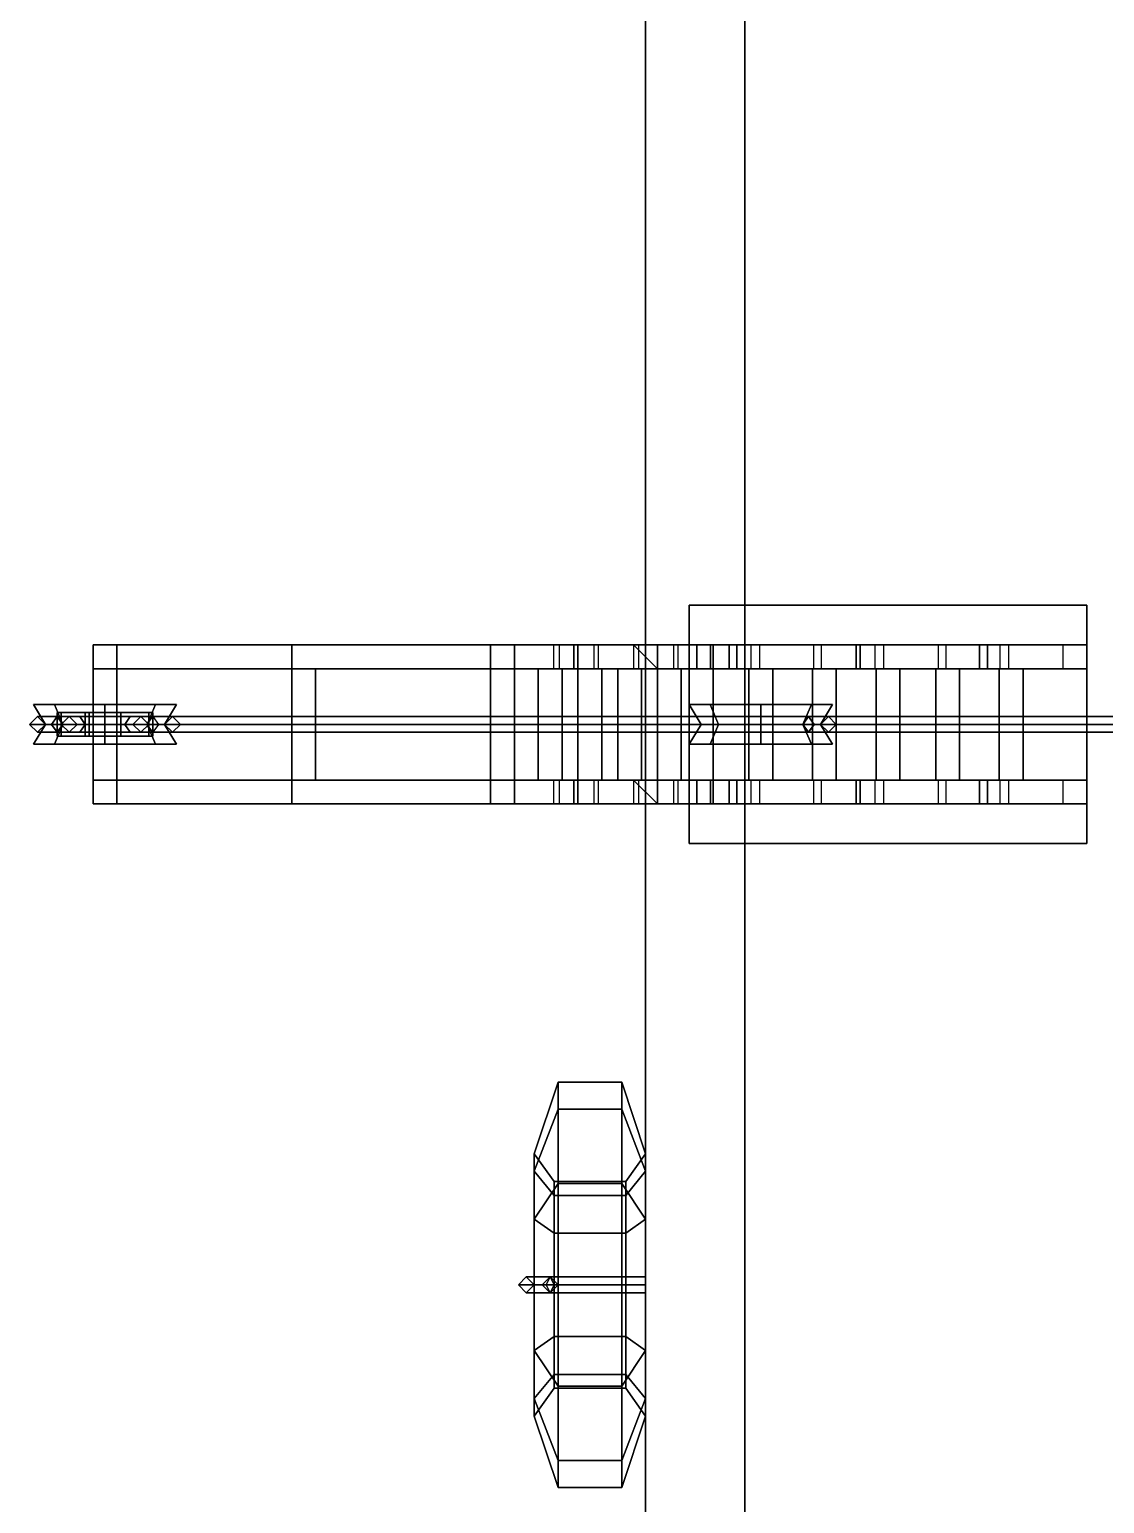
# Model space of a CAD drawing. Header units: millimetres. Extents: x -8.3 to 8.3, y -10.3 to 20.5.
# Drawn here: x 1.45 to 4.155, y -3.96 to -0.252 of the extents above; entities that cross this region are included whole.
import ezdxf

# ---------------------------------------------------------------- set-up
doc = ezdxf.new("R2010")
doc.units = ezdxf.units.MM
doc.layers.add('crane', color=1, linetype='Continuous')
doc.layers.add('wheels', color=2, linetype='Continuous')

msp = doc.modelspace()

# ---------------------------------------------------------------- linework, layer by layer
for points in [[(3, 9.75), (3, -10), (3, -10, 1), (3, 10, 1)], [(3, 10, 1), (3, -10, 1), (8, -10, 1), (8, 10, 1)], [(3.25, 9, -1), (3.25, -9.5, -1), (3, -10), (3, 9.75)], [(7.75, 9, -1), (7.75, -9.5, -1), (3.25, -9.5, -1), (3.25, 9, -1)]]:
    msp.add_3dface(points)
at = {"layer": 'crane'}
for points in [[(3.11, -1.7, 1.04), (3.11, -1.7, 1), (3.11, -2.3, 1), (3.11, -2.3, 1.04)], [(4.11, -1.7, 1), (3.11, -1.7, 1), (3.11, -1.7, 1.04), (4.11, -1.7, 1.04)], [(4.11, -1.7, 1.04), (3.11, -1.7, 1.04), (3.11, -2.3, 1.04), (4.11, -2.3, 1.04)], [(4.11, -2.3, 1.04), (4.11, -2.3, 1), (4.11, -1.7, 1), (4.11, -1.7, 1.04)], [(1.61, -1.8, 3.85), (1.67, -1.8, 3.82), (1.67, -1.8, 3.54), (1.61, -1.8, 3.48)], [(1.61, -1.86, 3.48), (1.61, -1.86, 3.85), (1.61, -1.8, 3.85), (1.61, -1.8, 3.48)], [(1.61, -1.8, 3.48), (1.67, -1.8, 3.54), (3.21, -1.8, 3.54), (3.23, -1.8, 3.48)], [(3.23, -1.86, 3.48), (1.61, -1.86, 3.48), (1.61, -1.8, 3.48), (3.23, -1.8, 3.48)], [(2.11, -1.8, 4.04), (2.11, -1.8, 3.98), (1.67, -1.8, 3.82), (1.61, -1.8, 3.85)], [(1.61, -1.86, 3.85), (2.11, -1.86, 4.04), (2.11, -1.8, 4.04), (1.61, -1.8, 3.85)], [(1.67, -1.8, 3.5664), (1.67, -1.8, 3.82), (1.67, -1.86, 3.82), (1.67, -1.86, 3.5664)], [(1.67, -1.8, 3.54), (2.61, -1.8, 3.9536), (2.61, -1.86, 3.9536), (1.67, -1.86, 3.54)], [(2.61, -1.8, 3.98), (2.61, -1.8, 3.9536), (1.67, -1.8, 3.54), (1.67, -1.8, 3.5664)], [(1.67, -1.86, 3.5664), (2.61, -1.86, 3.98), (2.61, -1.8, 3.98), (1.67, -1.8, 3.5664)], [(3.21, -1.8, 3.54), (1.67, -1.8, 3.54), (1.67, -1.86, 3.54), (3.21, -1.86, 3.54)], [(1.67, -1.8, 3.82), (2.11, -1.8, 3.98), (2.11, -1.86, 3.98), (1.67, -1.86, 3.82)], [(2.11, -1.8, 3.98), (2.11, -1.8, 4.04), (3.17, -1.8, 4.04), (3.1288, -1.8, 3.98)], [(3.1288, -1.86, 3.98), (2.11, -1.86, 3.98), (2.11, -1.8, 3.98), (3.1288, -1.8, 3.98)], [(3.17, -1.8, 4.04), (2.11, -1.8, 4.04), (2.11, -1.86, 4.04), (3.17, -1.86, 4.04)], [(2.61, -1.8, 3.54), (3.11, -1.8, 1.04), (3.11, -1.86, 1.04), (2.61, -1.86, 3.54)], [(3.17, -1.8, 1.04), (3.11, -1.8, 1.04), (2.61, -1.8, 3.54), (2.67, -1.8, 3.54)], [(2.61, -1.8, 3.98), (2.67, -1.8, 3.98), (2.67, -1.8, 3.54), (2.61, -1.8, 3.54)], [(2.61, -1.86, 3.54), (2.61, -1.86, 3.9536), (2.61, -1.8, 3.9536), (2.61, -1.8, 3.54)], [(2.67, -1.86, 3.54), (3.1637, -1.86, 1.0715), (3.1637, -1.8, 1.0715), (2.67, -1.8, 3.54)], [(2.67, -1.8, 3.54), (2.67, -1.8, 3.936), (2.67, -1.86, 3.936), (2.67, -1.86, 3.54)], [(2.67, -1.8, 3.936), (2.67, -1.8, 3.98), (3.2657, -1.8, 3.5432), (3.21, -1.8, 3.54)], [(3.2657, -1.8, 3.5432), (2.67, -1.8, 3.98), (2.67, -1.86, 3.98), (3.2657, -1.86, 3.5432)], [(3.21, -1.86, 3.54), (2.67, -1.86, 3.936), (2.67, -1.8, 3.936), (3.21, -1.8, 3.54)], [(3.23, -1.8, 3.48), (3.2865, -1.8, 3.4767), (2.82, -1.8, 3.04), (2.7684, -1.8, 3.0479)], [(2.7684, -1.86, 3.0479), (3.23, -1.86, 3.48), (3.23, -1.8, 3.48), (2.7684, -1.8, 3.0479)], [(2.7836, -1.8, 2.9721), (2.7684, -1.8, 3.0479), (2.82, -1.8, 3.04), (2.83, -1.8, 2.98)], [(2.7836, -1.8, 2.9721), (2.83, -1.8, 2.98), (3.5778, -1.8, 2.5471), (3.53, -1.8, 2.54)], [(3.53, -1.86, 2.54), (2.7836, -1.86, 2.9721), (2.7836, -1.8, 2.9721), (3.53, -1.8, 2.54)], [(2.82, -1.8, 3.04), (3.2865, -1.8, 3.4767), (3.2865, -1.86, 3.4767), (2.82, -1.86, 3.04)], [(3.4233, -1.8, 3.04), (2.82, -1.8, 3.04), (2.82, -1.86, 3.04), (3.4233, -1.86, 3.04)], [(2.83, -1.8, 2.98), (2.82, -1.8, 3.04), (3.4233, -1.8, 3.04), (3.4421, -1.8, 2.98)], [(3.5778, -1.8, 2.5471), (2.83, -1.8, 2.98), (2.83, -1.86, 2.98), (3.5778, -1.86, 2.5471)], [(3.4421, -1.86, 2.98), (2.83, -1.86, 2.98), (2.83, -1.8, 2.98), (3.4421, -1.8, 2.98)], [(2.882, -1.8, 2.48), (2.87, -1.8, 2.54), (3.53, -1.8, 2.54), (3.54, -1.8, 2.48)], [(3.53, -1.8, 2.54), (2.87, -1.8, 2.54), (2.87, -1.86, 2.54), (3.53, -1.86, 2.54)], [(3.54, -1.86, 2.48), (2.882, -1.86, 2.48), (2.882, -1.8, 2.48), (3.54, -1.8, 2.48)], [(3.54, -1.8, 2.48), (3.599, -1.8, 2.4793), (3.03, -1.8, 2.04), (2.97, -1.8, 2.04)], [(2.97, -1.86, 2.04), (3.54, -1.86, 2.48), (3.54, -1.8, 2.48), (2.97, -1.8, 2.04)], [(2.9834, -1.8, 1.9732), (2.97, -1.8, 2.04), (2.97, -1.8, 2.04), (3.03, -1.8, 1.98)], [(3.03, -1.8, 1.98), (2.97, -1.8, 2.04), (3.7367, -1.8, 2.04), (3.7555, -1.8, 1.98)], [(3.7367, -1.8, 2.04), (2.97, -1.8, 2.04), (3.03, -1.86, 2.04), (3.7367, -1.86, 2.04)], [(3.84, -1.86, 1.54), (2.9834, -1.86, 1.9732), (2.9834, -1.8, 1.9732), (3.84, -1.8, 1.54)], [(2.9834, -1.8, 1.9732), (3.03, -1.8, 1.98), (3.8921, -1.8, 1.544), (3.84, -1.8, 1.54)], [(3.03, -1.8, 2.04), (3.599, -1.8, 2.4793), (3.599, -1.86, 2.4793), (3.03, -1.86, 2.04)], [(3.8921, -1.8, 1.544), (3.03, -1.8, 1.98), (3.03, -1.86, 1.98), (3.8921, -1.86, 1.544)], [(3.7555, -1.86, 1.98), (3.03, -1.86, 1.98), (3.03, -1.8, 1.98), (3.7555, -1.8, 1.98)], [(3.082, -1.8, 1.48), (3.07, -1.8, 1.54), (3.84, -1.8, 1.54), (3.86, -1.8, 1.48)], [(3.84, -1.8, 1.54), (3.07, -1.8, 1.54), (3.07, -1.86, 1.54), (3.84, -1.86, 1.54)], [(3.86, -1.86, 1.48), (3.082, -1.86, 1.48), (3.082, -1.8, 1.48), (3.86, -1.8, 1.48)], [(4.11, -1.8, 1.04), (4.05, -1.8, 1.04), (3.1288, -1.8, 3.98), (3.17, -1.8, 4.04)], [(3.1288, -1.8, 3.98), (4.05, -1.8, 1.04), (4.05, -1.86, 1.04), (3.1288, -1.86, 3.98)], [(3.86, -1.8, 1.48), (3.9134, -1.8, 1.4761), (3.17, -1.8, 1.04), (3.1637, -1.8, 1.0715)], [(3.1637, -1.86, 1.0715), (3.86, -1.86, 1.48), (3.86, -1.8, 1.48), (3.1637, -1.8, 1.0715)], [(3.17, -1.86, 4.04), (4.11, -1.86, 1.04), (4.11, -1.8, 1.04), (3.17, -1.8, 4.04)], [(3.17, -1.8, 1.04), (3.9134, -1.8, 1.4761), (3.9134, -1.86, 1.4761), (3.17, -1.86, 1.04)], [(3.23, -1.8, 3.48), (3.21, -1.8, 3.54), (3.2657, -1.8, 3.5432), (3.2865, -1.8, 3.4767)], [(3.54, -1.8, 2.48), (3.53, -1.8, 2.54), (3.5778, -1.8, 2.5471), (3.599, -1.8, 2.4793)], [(3.86, -1.8, 1.48), (3.84, -1.8, 1.54), (3.8921, -1.8, 1.544), (3.9134, -1.8, 1.4761)], [(1.67, -1.86, 3.54), (1.67, -1.86, 3.82), (1.61, -1.86, 3.85), (1.61, -1.86, 3.48)], [(1.61, -1.86, 3.85), (1.61, -1.86, 3.79), (1.61, -2.14, 3.79), (1.61, -2.14, 3.85)], [(3.21, -1.86, 3.54), (1.67, -1.86, 3.54), (1.61, -1.86, 3.48), (3.23, -1.86, 3.48)], [(1.61, -1.86, 3.54), (1.61, -1.86, 3.48), (1.61, -2.14, 3.48), (1.61, -2.14, 3.54)], [(1.67, -2.14, 3.48), (1.61, -2.14, 3.48), (1.61, -1.86, 3.48), (1.67, -1.86, 3.48)], [(1.67, -1.86, 3.54), (1.61, -1.86, 3.54), (1.61, -2.14, 3.54), (1.67, -2.14, 3.54)], [(1.67, -2.14, 3.79), (1.61, -2.14, 3.79), (1.61, -1.86, 3.79), (1.67, -1.86, 3.79)], [(1.67, -1.86, 3.82), (2.11, -1.86, 3.98), (2.11, -1.86, 4.04), (1.61, -1.86, 3.85)], [(1.67, -1.86, 3.85), (1.61, -1.86, 3.85), (1.61, -2.14, 3.85), (1.67, -2.14, 3.85)], [(1.67, -1.86, 3.54), (2.61, -1.86, 3.9536), (2.61, -1.86, 3.98), (1.67, -1.86, 3.5664)], [(1.67, -2.14, 3.85), (1.67, -2.14, 3.79), (1.67, -1.86, 3.79), (1.67, -1.86, 3.85)], [(1.67, -2.14, 3.54), (1.67, -2.14, 3.48), (1.67, -1.86, 3.48), (1.67, -1.86, 3.54)], [(3.17, -1.86, 4.04), (2.11, -1.86, 4.04), (2.11, -1.86, 3.98), (3.1288, -1.86, 3.98)], [(2.11, -1.86, 4.04), (2.11, -1.86, 3.98), (2.11, -2.14, 3.98), (2.11, -2.14, 4.04)], [(2.17, -2.14, 3.98), (2.11, -2.14, 3.98), (2.11, -1.86, 3.98), (2.17, -1.86, 3.98)], [(2.17, -1.86, 4.04), (2.11, -1.86, 4.04), (2.11, -2.14, 4.04), (2.17, -2.14, 4.04)], [(2.17, -2.14, 4.04), (2.17, -2.14, 3.98), (2.17, -1.86, 3.98), (2.17, -1.86, 4.04)], [(2.61, -1.86, 3.54), (3.11, -1.86, 1.04), (3.17, -1.86, 1.04), (2.67, -1.86, 3.54)], [(2.67, -1.86, 3.54), (2.67, -1.86, 3.98), (2.61, -1.86, 3.98), (2.61, -1.86, 3.54)], [(2.61, -1.86, 3.54), (2.61, -1.86, 3.48), (2.61, -2.14, 3.48), (2.61, -2.14, 3.54)], [(2.67, -2.14, 3.48), (2.61, -2.14, 3.48), (2.61, -1.86, 3.48), (2.67, -1.86, 3.48)], [(2.67, -1.86, 3.54), (2.61, -1.86, 3.54), (2.61, -2.14, 3.54), (2.67, -2.14, 3.54)], [(2.61, -1.86, 4.04), (2.61, -1.86, 3.98), (2.61, -2.14, 3.98), (2.61, -2.14, 4.04)], [(2.67, -2.14, 3.98), (2.61, -2.14, 3.98), (2.61, -1.86, 3.98), (2.67, -1.86, 3.98)], [(2.67, -1.86, 4.04), (2.61, -1.86, 4.04), (2.61, -2.14, 4.04), (2.67, -2.14, 4.04)], [(3.2657, -1.86, 3.5432), (2.67, -1.86, 3.98), (2.67, -1.86, 3.936), (3.21, -1.86, 3.54)], [(2.67, -2.14, 3.54), (2.67, -2.14, 3.48), (2.67, -1.86, 3.48), (2.67, -1.86, 3.54)], [(2.67, -2.14, 4.04), (2.67, -2.14, 3.98), (2.67, -1.86, 3.98), (2.67, -1.86, 4.04)], [(2.73, -1.86, 3.04), (2.73, -1.86, 2.98), (2.73, -2.14, 2.98), (2.73, -2.14, 3.04)], [(2.79, -2.14, 2.98), (2.73, -2.14, 2.98), (2.73, -1.86, 2.98), (2.79, -1.86, 2.98)], [(2.79, -1.86, 3.04), (2.73, -1.86, 3.04), (2.73, -2.14, 3.04), (2.79, -2.14, 3.04)], [(2.82, -1.86, 3.04), (3.2865, -1.86, 3.4767), (3.23, -1.86, 3.48), (2.7684, -1.86, 3.0479)], [(2.82, -1.86, 3.04), (2.7684, -1.86, 3.0479), (2.7836, -1.86, 2.9721), (2.83, -1.86, 2.98)], [(3.5778, -1.86, 2.5471), (2.83, -1.86, 2.98), (2.7836, -1.86, 2.9721), (3.53, -1.86, 2.54)], [(2.79, -2.14, 3.04), (2.79, -2.14, 2.98), (2.79, -1.86, 2.98), (2.79, -1.86, 3.04)], [(3.4233, -1.86, 3.04), (2.82, -1.86, 3.04), (2.83, -1.86, 2.98), (3.4421, -1.86, 2.98)], [(2.83, -1.86, 2.54), (2.83, -1.86, 2.48), (2.83, -2.14, 2.48), (2.83, -2.14, 2.54)], [(2.89, -2.14, 2.48), (2.83, -2.14, 2.48), (2.83, -1.86, 2.48), (2.89, -1.86, 2.48)], [(2.89, -1.86, 2.54), (2.83, -1.86, 2.54), (2.83, -2.14, 2.54), (2.89, -2.14, 2.54)], [(3.53, -1.86, 2.54), (2.87, -1.86, 2.54), (2.882, -1.86, 2.48), (3.54, -1.86, 2.48)], [(2.89, -2.14, 2.54), (2.89, -2.14, 2.48), (2.89, -1.86, 2.48), (2.89, -1.86, 2.54)], [(2.93, -1.86, 2.04), (2.93, -1.86, 1.98), (2.93, -2.14, 1.98), (2.93, -2.14, 2.04)], [(2.99, -2.14, 1.98), (2.93, -2.14, 1.98), (2.93, -1.86, 1.98), (2.99, -1.86, 1.98)], [(2.99, -1.86, 2.04), (2.93, -1.86, 2.04), (2.93, -2.14, 2.04), (2.99, -2.14, 2.04)], [(3.03, -1.86, 2.04), (3.599, -1.86, 2.4793), (3.54, -1.86, 2.48), (2.97, -1.86, 2.04)], [(2.97, -1.86, 2.04), (2.97, -1.86, 2.04), (2.9834, -1.86, 1.9732), (3.03, -1.86, 1.98)], [(3.7367, -1.86, 2.04), (2.97, -1.86, 2.04), (3.03, -1.86, 1.98), (3.7555, -1.86, 1.98)], [(3.8921, -1.86, 1.544), (3.03, -1.86, 1.98), (2.9834, -1.86, 1.9732), (3.84, -1.86, 1.54)], [(2.99, -2.14, 2.04), (2.99, -2.14, 1.98), (2.99, -1.86, 1.98), (2.99, -1.86, 2.04)], [(3.03, -1.86, 1.54), (3.03, -1.86, 1.48), (3.03, -2.14, 1.48), (3.03, -2.14, 1.54)], [(3.09, -2.14, 1.48), (3.03, -2.14, 1.48), (3.03, -1.86, 1.48), (3.09, -1.86, 1.48)], [(3.09, -1.86, 1.54), (3.03, -1.86, 1.54), (3.03, -2.14, 1.54), (3.09, -2.14, 1.54)], [(3.84, -1.86, 1.54), (3.07, -1.86, 1.54), (3.082, -1.86, 1.48), (3.86, -1.86, 1.48)], [(3.09, -2.14, 1.54), (3.09, -2.14, 1.48), (3.09, -1.86, 1.48), (3.09, -1.86, 1.54)], [(3.11, -1.86, 4.04), (3.11, -1.86, 3.98), (3.11, -2.14, 3.98), (3.11, -2.14, 4.04)], [(3.17, -2.14, 3.98), (3.11, -2.14, 3.98), (3.11, -1.86, 3.98), (3.17, -1.86, 3.98)], [(3.17, -1.86, 4.04), (3.11, -1.86, 4.04), (3.11, -2.14, 4.04), (3.17, -2.14, 4.04)], [(3.1288, -1.86, 3.98), (4.05, -1.86, 1.04), (4.11, -1.86, 1.04), (3.17, -1.86, 4.04)], [(3.17, -1.86, 1.04), (3.9134, -1.86, 1.4761), (3.86, -1.86, 1.48), (3.1637, -1.86, 1.0715)], [(3.17, -2.14, 4.04), (3.17, -2.14, 3.98), (3.17, -1.86, 3.98), (3.17, -1.86, 4.04)], [(3.2657, -1.86, 3.5432), (3.21, -1.86, 3.54), (3.23, -1.86, 3.48), (3.2865, -1.86, 3.4767)], [(3.26, -1.86, 3.54), (3.26, -1.86, 3.48), (3.26, -2.14, 3.48), (3.26, -2.14, 3.54)], [(3.32, -2.14, 3.48), (3.26, -2.14, 3.48), (3.26, -1.86, 3.48), (3.32, -1.86, 3.48)], [(3.32, -1.86, 3.54), (3.26, -1.86, 3.54), (3.26, -2.14, 3.54), (3.32, -2.14, 3.54)], [(3.32, -2.14, 3.54), (3.32, -2.14, 3.48), (3.32, -1.86, 3.48), (3.32, -1.86, 3.54)], [(3.42, -1.86, 3.04), (3.42, -1.86, 2.98), (3.42, -2.14, 2.98), (3.42, -2.14, 3.04)], [(3.48, -2.14, 2.98), (3.42, -2.14, 2.98), (3.42, -1.86, 2.98), (3.48, -1.86, 2.98)], [(3.48, -1.86, 3.04), (3.42, -1.86, 3.04), (3.42, -2.14, 3.04), (3.48, -2.14, 3.04)], [(3.48, -2.14, 3.04), (3.48, -2.14, 2.98), (3.48, -1.86, 2.98), (3.48, -1.86, 3.04)], [(3.5778, -1.86, 2.5471), (3.53, -1.86, 2.54), (3.54, -1.86, 2.48), (3.599, -1.86, 2.4793)], [(3.58, -1.86, 2.54), (3.58, -1.86, 2.48), (3.58, -2.14, 2.48), (3.58, -2.14, 2.54)], [(3.64, -2.14, 2.48), (3.58, -2.14, 2.48), (3.58, -1.86, 2.48), (3.64, -1.86, 2.48)], [(3.64, -1.86, 2.54), (3.58, -1.86, 2.54), (3.58, -2.14, 2.54), (3.64, -2.14, 2.54)], [(3.64, -2.14, 2.54), (3.64, -2.14, 2.48), (3.64, -1.86, 2.48), (3.64, -1.86, 2.54)], [(3.73, -1.86, 2.04), (3.73, -1.86, 1.98), (3.73, -2.14, 1.98), (3.73, -2.14, 2.04)], [(3.79, -2.14, 1.98), (3.73, -2.14, 1.98), (3.73, -1.86, 1.98), (3.79, -1.86, 1.98)], [(3.79, -1.86, 2.04), (3.73, -1.86, 2.04), (3.73, -2.14, 2.04), (3.79, -2.14, 2.04)], [(3.79, -2.14, 2.04), (3.79, -2.14, 1.98), (3.79, -1.86, 1.98), (3.79, -1.86, 2.04)], [(3.8921, -1.86, 1.544), (3.84, -1.86, 1.54), (3.86, -1.86, 1.48), (3.9134, -1.86, 1.4761)], [(3.89, -1.86, 1.54), (3.89, -1.86, 1.48), (3.89, -2.14, 1.48), (3.89, -2.14, 1.54)], [(3.95, -2.14, 1.48), (3.89, -2.14, 1.48), (3.89, -1.86, 1.48), (3.95, -1.86, 1.48)], [(3.95, -1.86, 1.54), (3.89, -1.86, 1.54), (3.89, -2.14, 1.54), (3.95, -2.14, 1.54)], [(3.95, -2.14, 1.54), (3.95, -2.14, 1.48), (3.95, -1.86, 1.48), (3.95, -1.86, 1.54)], [(1.64, -1.95, 3.69), (1.5127, -1.95, 3.3827), (1.46, -1.95, 3.51), (1.5127, -1.95, 3.6373)], [(1.5127, -1.95, 3.6373), (1.46, -1.95, 3.51), (1.49, -2, 3.51), (1.5339, -2, 3.6161)], [(1.46, -1.95, 3.51), (1.5127, -1.95, 3.3827), (1.5339, -2, 3.4039), (1.49, -2, 3.51)], [(1.7673, -1.95, 3.6373), (1.64, -1.95, 3.33), (1.5127, -1.95, 3.3827), (1.64, -1.95, 3.69)], [(1.5127, -1.95, 3.3827), (1.64, -1.95, 3.33), (1.64, -2, 3.36), (1.5339, -2, 3.4039)], [(1.64, -1.95, 3.69), (1.5127, -1.95, 3.6373), (1.5339, -2, 3.6161), (1.64, -2, 3.66)], [(1.82, -1.95, 3.51), (1.7673, -1.95, 3.3827), (1.64, -1.95, 3.33), (1.7673, -1.95, 3.6373)], [(1.64, -1.95, 3.33), (1.7673, -1.95, 3.3827), (1.7461, -2, 3.4039), (1.64, -2, 3.36)], [(1.7673, -1.95, 3.6373), (1.64, -1.95, 3.69), (1.64, -2, 3.66), (1.7461, -2, 3.6161)], [(1.82, -1.95, 3.51), (1.7673, -1.95, 3.6373), (1.7461, -2, 3.6161), (1.79, -2, 3.51)], [(1.7673, -1.95, 3.3827), (1.82, -1.95, 3.51), (1.79, -2, 3.51), (1.7461, -2, 3.4039)], [(3.29, -1.95, 3.69), (3.1627, -1.95, 3.3827), (3.11, -1.95, 3.51), (3.1627, -1.95, 3.6373)], [(3.1627, -1.95, 3.6373), (3.11, -1.95, 3.51), (3.14, -2, 3.51), (3.1839, -2, 3.6161)], [(3.11, -1.95, 3.51), (3.1627, -1.95, 3.3827), (3.1839, -2, 3.4039), (3.14, -2, 3.51)], [(3.4173, -1.95, 3.6373), (3.29, -1.95, 3.33), (3.1627, -1.95, 3.3827), (3.29, -1.95, 3.69)], [(3.1627, -1.95, 3.3827), (3.29, -1.95, 3.33), (3.29, -2, 3.36), (3.1839, -2, 3.4039)], [(3.29, -1.95, 3.69), (3.1627, -1.95, 3.6373), (3.1839, -2, 3.6161), (3.29, -2, 3.66)], [(3.47, -1.95, 3.51), (3.4173, -1.95, 3.3827), (3.29, -1.95, 3.33), (3.4173, -1.95, 3.6373)], [(3.29, -1.95, 3.33), (3.4173, -1.95, 3.3827), (3.3961, -2, 3.4039), (3.29, -2, 3.36)], [(3.4173, -1.95, 3.6373), (3.29, -1.95, 3.69), (3.29, -2, 3.66), (3.3961, -2, 3.6161)], [(3.47, -1.95, 3.51), (3.4173, -1.95, 3.6373), (3.3961, -2, 3.6161), (3.44, -2, 3.51)], [(3.4173, -1.95, 3.3827), (3.47, -1.95, 3.51), (3.44, -2, 3.51), (3.3961, -2, 3.4039)], [(1.45, -2, 3.51), (1.47, -1.98, 3.51), (1.55, -1.98, 3.06), (1.53, -2, 3.06)], [(1.5056, -2, 3.6444), (1.5198, -1.98, 3.6302), (1.47, -1.98, 3.51), (1.45, -2, 3.51)], [(1.47, -2.02, 3.51), (1.45, -2, 3.51), (1.53, -2, 3.06), (1.55, -2.02, 3.06)], [(1.5198, -2.02, 3.6302), (1.5056, -2, 3.6444), (1.45, -2, 3.51), (1.47, -2.02, 3.51)], [(1.46, -2.05, 3.51), (1.5127, -2.05, 3.6373), (1.5339, -2, 3.6161), (1.49, -2, 3.51)], [(1.5127, -2.05, 3.3827), (1.46, -2.05, 3.51), (1.49, -2, 3.51), (1.5339, -2, 3.4039)], [(1.47, -1.98, 3.51), (1.49, -2, 3.51), (1.57, -2, 3.06), (1.55, -1.98, 3.06)], [(1.5198, -1.98, 3.6302), (1.5339, -2, 3.6161), (1.49, -2, 3.51), (1.47, -1.98, 3.51)], [(1.49, -2, 3.51), (1.47, -2.02, 3.51), (1.55, -2.02, 3.06), (1.57, -2, 3.06)], [(1.5339, -2, 3.6161), (1.5198, -2.02, 3.6302), (1.47, -2.02, 3.51), (1.49, -2, 3.51)], [(1.64, -2, 3.7), (1.64, -1.98, 3.68), (1.5198, -1.98, 3.6302), (1.5056, -2, 3.6444)], [(1.64, -2.02, 3.68), (1.64, -2, 3.7), (1.5056, -2, 3.6444), (1.5198, -2.02, 3.6302)], [(1.64, -2.05, 3.33), (1.5127, -2.05, 3.3827), (1.5339, -2, 3.4039), (1.64, -2, 3.36)], [(1.5127, -2.05, 3.6373), (1.64, -2.05, 3.69), (1.64, -2, 3.66), (1.5339, -2, 3.6161)], [(1.64, -1.98, 3.68), (1.64, -2, 3.66), (1.5339, -2, 3.6161), (1.5198, -1.98, 3.6302)], [(1.64, -2, 3.66), (1.64, -2.02, 3.68), (1.5198, -2.02, 3.6302), (1.5339, -2, 3.6161)], [(1.75, -1.97, 3), (1.53, -1.97, 3), (1.52, -1.97, 3.06), (1.76, -1.97, 3.06)], [(1.52, -1.97, 3.06), (1.53, -1.97, 3), (1.53, -2.03, 3), (1.52, -2.03, 3.06)], [(1.76, -1.97, 3.06), (1.52, -1.97, 3.06), (1.52, -2.03, 3.06), (1.76, -2.03, 3.06)], [(1.53, -1.97, 3), (1.6, -1.97, 2.89), (1.6, -2.03, 2.89), (1.53, -2.03, 3)], [(1.68, -1.97, 2.89), (1.6, -1.97, 2.89), (1.53, -1.97, 3), (1.75, -1.97, 3)], [(1.6, -1.97, 2.89), (1.68, -1.97, 2.89), (1.59, -1.97, 2.8), (1.53, -1.97, 2.8)], [(1.53, -2.03, 2.8), (1.6, -2.03, 2.89), (1.6, -1.97, 2.89), (1.53, -1.97, 2.8)], [(1.53, -1.97, 2.73), (1.59, -1.97, 2.76), (1.67, -1.97, 2.72), (1.67, -1.97, 2.68)], [(1.67, -2.03, 2.68), (1.53, -2.03, 2.73), (1.53, -1.97, 2.73), (1.67, -1.97, 2.68)], [(1.53, -1.97, 2.8), (1.59, -1.97, 2.8), (1.59, -1.97, 2.76), (1.53, -1.97, 2.73)], [(1.53, -2.03, 2.73), (1.53, -2.03, 2.8), (1.53, -1.97, 2.8), (1.53, -1.97, 2.73)], [(1.57, -2, 3.06), (1.5905, -2, 3.1095), (1.5764, -1.98, 3.1236), (1.55, -1.98, 3.06)], [(1.55, -1.98, 3.06), (1.5764, -1.98, 3.1236), (1.7036, -1.98, 3.1236), (1.73, -1.98, 3.06)], [(1.5905, -2, 3.1095), (1.57, -2, 3.06), (1.55, -2.02, 3.06), (1.5764, -2.02, 3.1236)], [(1.5905, -2, 3.1095), (1.64, -2, 3.13), (1.64, -1.98, 3.15), (1.5764, -1.98, 3.1236)], [(1.5764, -1.98, 3.1236), (1.64, -1.98, 3.15), (1.64, -1.98, 3.15), (1.7036, -1.98, 3.1236)], [(1.64, -2, 3.13), (1.5905, -2, 3.1095), (1.5764, -2.02, 3.1236), (1.64, -2.02, 3.15)], [(1.59, -1.97, 2.8), (1.68, -1.97, 2.89), (1.68, -2.03, 2.89), (1.59, -2.03, 2.8)], [(1.59, -1.97, 2.76), (1.59, -1.97, 2.8), (1.59, -2.03, 2.8), (1.59, -2.03, 2.76)], [(1.67, -1.97, 2.72), (1.59, -1.97, 2.76), (1.59, -2.03, 2.76), (1.67, -2.03, 2.72)], [(1.64, -2, 3.13), (1.6895, -2, 3.1095), (1.7036, -1.98, 3.1236), (1.64, -1.98, 3.15)], [(3.29, -1.98, 3.68), (3.29, -2, 3.66), (1.64, -2, 3.66), (1.64, -1.98, 3.68)], [(3.29, -2, 3.7), (3.29, -1.98, 3.68), (1.64, -1.98, 3.68), (1.64, -2, 3.7)], [(1.6895, -2, 3.1095), (1.64, -2, 3.13), (1.64, -2.02, 3.15), (1.7036, -2.02, 3.1236)], [(1.7673, -2.05, 3.3827), (1.64, -2.05, 3.33), (1.64, -2, 3.36), (1.7461, -2, 3.4039)], [(1.64, -2.05, 3.69), (1.7673, -2.05, 3.6373), (1.7461, -2, 3.6161), (1.64, -2, 3.66)], [(3.29, -2, 3.66), (3.29, -2.02, 3.68), (1.64, -2.02, 3.68), (1.64, -2, 3.66)], [(3.29, -2.02, 3.68), (3.29, -2, 3.7), (1.64, -2, 3.7), (1.64, -2.02, 3.68)], [(1.67, -1.97, 2.68), (1.67, -1.97, 2.72), (1.75, -1.97, 2.78), (1.75, -1.97, 2.74)], [(1.75, -2.03, 2.74), (1.67, -2.03, 2.68), (1.67, -1.97, 2.68), (1.75, -1.97, 2.74)], [(1.75, -1.97, 2.78), (1.67, -1.97, 2.72), (1.67, -2.03, 2.72), (1.75, -2.03, 2.78)], [(1.75, -2.03, 3), (1.68, -2.03, 2.89), (1.68, -1.97, 2.89), (1.75, -1.97, 3)], [(1.6895, -2, 3.1095), (1.71, -2, 3.06), (1.73, -1.98, 3.06), (1.7036, -1.98, 3.1236)], [(1.71, -2, 3.06), (1.6895, -2, 3.1095), (1.7036, -2.02, 3.1236), (1.73, -2.02, 3.06)], [(1.79, -2, 3.51), (1.81, -1.98, 3.51), (1.73, -1.98, 3.06), (1.71, -2, 3.06)], [(1.81, -2.02, 3.51), (1.79, -2, 3.51), (1.71, -2, 3.06), (1.73, -2.02, 3.06)], [(1.81, -1.98, 3.51), (1.83, -2, 3.51), (1.75, -2, 3.06), (1.73, -1.98, 3.06)], [(1.83, -2, 3.51), (1.81, -2.02, 3.51), (1.73, -2.02, 3.06), (1.75, -2, 3.06)], [(1.81, -1.98, 3.51), (1.79, -2, 3.51), (1.7461, -2, 3.6161), (1.7602, -1.98, 3.6302)], [(1.79, -2, 3.51), (1.81, -2.02, 3.51), (1.7602, -2.02, 3.6302), (1.7461, -2, 3.6161)], [(1.7673, -2.05, 3.6373), (1.82, -2.05, 3.51), (1.79, -2, 3.51), (1.7461, -2, 3.6161)], [(1.82, -2.05, 3.51), (1.7673, -2.05, 3.3827), (1.7461, -2, 3.4039), (1.79, -2, 3.51)], [(1.75, -1.97, 2.74), (1.75, -1.97, 2.78), (1.75, -2.03, 2.78), (1.75, -2.03, 2.74)], [(1.76, -2.03, 3.06), (1.75, -2.03, 3), (1.75, -1.97, 3), (1.76, -1.97, 3.06)], [(1.83, -2, 3.51), (1.81, -1.98, 3.51), (1.7602, -1.98, 3.6302), (1.7744, -2, 3.6444)], [(1.81, -2.02, 3.51), (1.83, -2, 3.51), (1.7744, -2, 3.6444), (1.7602, -2.02, 3.6302)], [(3.11, -2.05, 3.51), (3.1627, -2.05, 3.6373), (3.1839, -2, 3.6161), (3.14, -2, 3.51)], [(3.1627, -2.05, 3.3827), (3.11, -2.05, 3.51), (3.14, -2, 3.51), (3.1839, -2, 3.4039)], [(3.29, -2.05, 3.33), (3.1627, -2.05, 3.3827), (3.1839, -2, 3.4039), (3.29, -2, 3.36)], [(3.1627, -2.05, 3.6373), (3.29, -2.05, 3.69), (3.29, -2, 3.66), (3.1839, -2, 3.6161)], [(3.4102, -1.98, 3.6302), (3.3961, -2, 3.6161), (3.29, -2, 3.66), (3.29, -1.98, 3.68)], [(3.4244, -2, 3.6444), (3.4102, -1.98, 3.6302), (3.29, -1.98, 3.68), (3.29, -2, 3.7)], [(3.4173, -2.05, 3.3827), (3.29, -2.05, 3.33), (3.29, -2, 3.36), (3.3961, -2, 3.4039)], [(3.3961, -2, 3.6161), (3.4102, -2.02, 3.6302), (3.29, -2.02, 3.68), (3.29, -2, 3.66)], [(3.4102, -2.02, 3.6302), (3.4244, -2, 3.6444), (3.29, -2, 3.7), (3.29, -2.02, 3.68)], [(3.29, -2.05, 3.69), (3.4173, -2.05, 3.6373), (3.3961, -2, 3.6161), (3.29, -2, 3.66)], [(3.46, -1.98, 3.51), (3.44, -2, 3.51), (3.3961, -2, 3.6161), (3.4102, -1.98, 3.6302)], [(3.44, -2, 3.51), (3.46, -2.02, 3.51), (3.4102, -2.02, 3.6302), (3.3961, -2, 3.6161)], [(3.4173, -2.05, 3.6373), (3.47, -2.05, 3.51), (3.44, -2, 3.51), (3.3961, -2, 3.6161)], [(3.47, -2.05, 3.51), (3.4173, -2.05, 3.3827), (3.3961, -2, 3.4039), (3.44, -2, 3.51)], [(3.48, -2, 3.51), (3.46, -1.98, 3.51), (3.4102, -1.98, 3.6302), (3.4244, -2, 3.6444)], [(3.46, -2.02, 3.51), (3.48, -2, 3.51), (3.4244, -2, 3.6444), (3.4102, -2.02, 3.6302)], [(4.74, -1.98, 1.4), (4.72, -2, 1.4), (3.44, -2, 3.51), (3.46, -1.98, 3.51)], [(4.72, -2, 1.4), (4.74, -2.02, 1.4), (3.46, -2.02, 3.51), (3.44, -2, 3.51)], [(4.76, -2, 1.4), (4.74, -1.98, 1.4), (3.46, -1.98, 3.51), (3.48, -2, 3.51)], [(4.74, -2.02, 1.4), (4.76, -2, 1.4), (3.48, -2, 3.51), (3.46, -2.02, 3.51)], [(1.52, -2.03, 3.06), (1.53, -2.03, 3), (1.75, -2.03, 3), (1.76, -2.03, 3.06)], [(1.53, -2.03, 3), (1.6, -2.03, 2.89), (1.68, -2.03, 2.89), (1.75, -2.03, 3)], [(1.59, -2.03, 2.8), (1.68, -2.03, 2.89), (1.6, -2.03, 2.89), (1.53, -2.03, 2.8)], [(1.67, -2.03, 2.72), (1.59, -2.03, 2.76), (1.53, -2.03, 2.73), (1.67, -2.03, 2.68)], [(1.59, -2.03, 2.76), (1.59, -2.03, 2.8), (1.53, -2.03, 2.8), (1.53, -2.03, 2.73)], [(1.73, -2.02, 3.06), (1.7036, -2.02, 3.1236), (1.5764, -2.02, 3.1236), (1.55, -2.02, 3.06)], [(1.7036, -2.02, 3.1236), (1.64, -2.02, 3.15), (1.64, -2.02, 3.15), (1.5764, -2.02, 3.1236)], [(1.75, -2.03, 2.78), (1.67, -2.03, 2.72), (1.67, -2.03, 2.68), (1.75, -2.03, 2.74)], [(1.46, -2.05, 3.51), (1.5127, -2.05, 3.3827), (1.64, -2.05, 3.33), (1.5127, -2.05, 3.6373)], [(1.5127, -2.05, 3.6373), (1.64, -2.05, 3.33), (1.7673, -2.05, 3.3827), (1.64, -2.05, 3.69)], [(1.64, -2.05, 3.69), (1.7673, -2.05, 3.3827), (1.82, -2.05, 3.51), (1.7673, -2.05, 3.6373)], [(3.11, -2.05, 3.51), (3.1627, -2.05, 3.3827), (3.29, -2.05, 3.33), (3.1627, -2.05, 3.6373)], [(3.1627, -2.05, 3.6373), (3.29, -2.05, 3.33), (3.4173, -2.05, 3.3827), (3.29, -2.05, 3.69)], [(3.29, -2.05, 3.69), (3.4173, -2.05, 3.3827), (3.47, -2.05, 3.51), (3.4173, -2.05, 3.6373)], [(1.61, -2.14, 3.85), (1.67, -2.14, 3.82), (1.67, -2.14, 3.54), (1.61, -2.14, 3.48)], [(1.61, -2.2, 3.48), (1.61, -2.2, 3.85), (1.61, -2.14, 3.85), (1.61, -2.14, 3.48)], [(1.61, -2.14, 3.48), (1.67, -2.14, 3.54), (3.21, -2.14, 3.54), (3.23, -2.14, 3.48)], [(3.23, -2.2, 3.48), (1.61, -2.2, 3.48), (1.61, -2.14, 3.48), (3.23, -2.14, 3.48)], [(2.11, -2.14, 4.04), (2.11, -2.14, 3.98), (1.67, -2.14, 3.82), (1.61, -2.14, 3.85)], [(1.61, -2.2, 3.85), (2.11, -2.2, 4.04), (2.11, -2.14, 4.04), (1.61, -2.14, 3.85)], [(1.67, -2.14, 3.5664), (1.67, -2.14, 3.82), (1.67, -2.2, 3.82), (1.67, -2.2, 3.5664)], [(2.61, -2.14, 3.98), (2.61, -2.14, 3.9536), (1.67, -2.14, 3.54), (1.67, -2.14, 3.5664)], [(1.67, -2.2, 3.5664), (2.61, -2.2, 3.98), (2.61, -2.14, 3.98), (1.67, -2.14, 3.5664)], [(1.67, -2.14, 3.54), (2.61, -2.14, 3.9536), (2.61, -2.2, 3.9536), (1.67, -2.2, 3.54)], [(3.21, -2.14, 3.54), (1.67, -2.14, 3.54), (1.67, -2.2, 3.54), (3.21, -2.2, 3.54)], [(1.67, -2.14, 3.82), (2.11, -2.14, 3.98), (2.11, -2.2, 3.98), (1.67, -2.2, 3.82)], [(2.11, -2.14, 3.98), (2.11, -2.14, 4.04), (3.17, -2.14, 4.04), (3.1288, -2.14, 3.98)], [(3.1288, -2.2, 3.98), (2.11, -2.2, 3.98), (2.11, -2.14, 3.98), (3.1288, -2.14, 3.98)], [(3.17, -2.14, 4.04), (2.11, -2.14, 4.04), (2.11, -2.2, 4.04), (3.17, -2.2, 4.04)], [(3.17, -2.14, 1.04), (3.11, -2.14, 1.04), (2.61, -2.14, 3.54), (2.67, -2.14, 3.54)], [(2.61, -2.14, 3.54), (3.11, -2.14, 1.04), (3.11, -2.2, 1.04), (2.61, -2.2, 3.54)], [(2.61, -2.2, 3.54), (2.61, -2.2, 3.9536), (2.61, -2.14, 3.9536), (2.61, -2.14, 3.54)], [(2.61, -2.14, 3.98), (2.67, -2.14, 3.98), (2.67, -2.14, 3.54), (2.61, -2.14, 3.54)], [(2.67, -2.2, 3.54), (3.1637, -2.2, 1.0715), (3.1637, -2.14, 1.0715), (2.67, -2.14, 3.54)], [(2.67, -2.14, 3.54), (2.67, -2.14, 3.936), (2.67, -2.2, 3.936), (2.67, -2.2, 3.54)], [(3.21, -2.2, 3.54), (2.67, -2.2, 3.936), (2.67, -2.14, 3.936), (3.21, -2.14, 3.54)], [(2.67, -2.14, 3.936), (2.67, -2.14, 3.98), (3.2657, -2.14, 3.5432), (3.21, -2.14, 3.54)], [(3.2657, -2.14, 3.5432), (2.67, -2.14, 3.98), (2.67, -2.2, 3.98), (3.2657, -2.2, 3.5432)], [(3.23, -2.14, 3.48), (3.2865, -2.14, 3.4767), (2.82, -2.14, 3.04), (2.7684, -2.14, 3.0479)], [(2.7684, -2.2, 3.0479), (3.23, -2.2, 3.48), (3.23, -2.14, 3.48), (2.7684, -2.14, 3.0479)], [(2.7836, -2.14, 2.9721), (2.7684, -2.14, 3.0479), (2.82, -2.14, 3.04), (2.83, -2.14, 2.98)], [(3.53, -2.2, 2.54), (2.7836, -2.2, 2.9721), (2.7836, -2.14, 2.9721), (3.53, -2.14, 2.54)], [(2.7836, -2.14, 2.9721), (2.83, -2.14, 2.98), (3.5778, -2.14, 2.5471), (3.53, -2.14, 2.54)], [(2.82, -2.14, 3.04), (3.2865, -2.14, 3.4767), (3.2865, -2.2, 3.4767), (2.82, -2.2, 3.04)], [(2.83, -2.14, 2.98), (2.82, -2.14, 3.04), (3.4233, -2.14, 3.04), (3.4421, -2.14, 2.98)], [(3.4233, -2.14, 3.04), (2.82, -2.14, 3.04), (2.82, -2.2, 3.04), (3.4233, -2.2, 3.04)], [(3.5778, -2.14, 2.5471), (2.83, -2.14, 2.98), (2.83, -2.2, 2.98), (3.5778, -2.2, 2.5471)], [(3.4421, -2.2, 2.98), (2.83, -2.2, 2.98), (2.83, -2.14, 2.98), (3.4421, -2.14, 2.98)], [(2.882, -2.14, 2.48), (2.87, -2.14, 2.54), (3.53, -2.14, 2.54), (3.54, -2.14, 2.48)], [(3.53, -2.14, 2.54), (2.87, -2.14, 2.54), (2.87, -2.2, 2.54), (3.53, -2.2, 2.54)], [(3.54, -2.2, 2.48), (2.882, -2.2, 2.48), (2.882, -2.14, 2.48), (3.54, -2.14, 2.48)], [(3.54, -2.14, 2.48), (3.599, -2.14, 2.4793), (3.03, -2.14, 2.04), (2.97, -2.14, 2.04)], [(2.97, -2.2, 2.04), (3.54, -2.2, 2.48), (3.54, -2.14, 2.48), (2.97, -2.14, 2.04)], [(2.9834, -2.14, 1.9732), (2.97, -2.14, 2.04), (2.97, -2.14, 2.04), (3.03, -2.14, 1.98)], [(3.03, -2.14, 1.98), (2.97, -2.14, 2.04), (3.7367, -2.14, 2.04), (3.7555, -2.14, 1.98)], [(3.7367, -2.14, 2.04), (2.97, -2.14, 2.04), (3.03, -2.2, 2.04), (3.7367, -2.2, 2.04)], [(3.84, -2.2, 1.54), (2.9834, -2.2, 1.9732), (2.9834, -2.14, 1.9732), (3.84, -2.14, 1.54)], [(2.9834, -2.14, 1.9732), (3.03, -2.14, 1.98), (3.8921, -2.14, 1.544), (3.84, -2.14, 1.54)], [(3.03, -2.14, 2.04), (3.599, -2.14, 2.4793), (3.599, -2.2, 2.4793), (3.03, -2.2, 2.04)], [(3.8921, -2.14, 1.544), (3.03, -2.14, 1.98), (3.03, -2.2, 1.98), (3.8921, -2.2, 1.544)], [(3.7555, -2.2, 1.98), (3.03, -2.2, 1.98), (3.03, -2.14, 1.98), (3.7555, -2.14, 1.98)], [(3.082, -2.14, 1.48), (3.07, -2.14, 1.54), (3.84, -2.14, 1.54), (3.86, -2.14, 1.48)], [(3.84, -2.14, 1.54), (3.07, -2.14, 1.54), (3.07, -2.2, 1.54), (3.84, -2.2, 1.54)], [(3.86, -2.2, 1.48), (3.082, -2.2, 1.48), (3.082, -2.14, 1.48), (3.86, -2.14, 1.48)], [(3.1288, -2.14, 3.98), (4.05, -2.14, 1.04), (4.05, -2.2, 1.04), (3.1288, -2.2, 3.98)], [(4.11, -2.14, 1.04), (4.05, -2.14, 1.04), (3.1288, -2.14, 3.98), (3.17, -2.14, 4.04)], [(3.86, -2.14, 1.48), (3.9134, -2.14, 1.4761), (3.17, -2.14, 1.04), (3.1637, -2.14, 1.0715)], [(3.1637, -2.2, 1.0715), (3.86, -2.2, 1.48), (3.86, -2.14, 1.48), (3.1637, -2.14, 1.0715)], [(3.17, -2.2, 4.04), (4.11, -2.2, 1.04), (4.11, -2.14, 1.04), (3.17, -2.14, 4.04)], [(3.17, -2.14, 1.04), (3.9134, -2.14, 1.4761), (3.9134, -2.2, 1.4761), (3.17, -2.2, 1.04)], [(3.23, -2.14, 3.48), (3.21, -2.14, 3.54), (3.2657, -2.14, 3.5432), (3.2865, -2.14, 3.4767)], [(3.54, -2.14, 2.48), (3.53, -2.14, 2.54), (3.5778, -2.14, 2.5471), (3.599, -2.14, 2.4793)], [(3.86, -2.14, 1.48), (3.84, -2.14, 1.54), (3.8921, -2.14, 1.544), (3.9134, -2.14, 1.4761)], [(1.67, -2.2, 3.54), (1.67, -2.2, 3.82), (1.61, -2.2, 3.85), (1.61, -2.2, 3.48)], [(3.21, -2.2, 3.54), (1.67, -2.2, 3.54), (1.61, -2.2, 3.48), (3.23, -2.2, 3.48)], [(1.67, -2.2, 3.82), (2.11, -2.2, 3.98), (2.11, -2.2, 4.04), (1.61, -2.2, 3.85)], [(1.67, -2.2, 3.54), (2.61, -2.2, 3.9536), (2.61, -2.2, 3.98), (1.67, -2.2, 3.5664)], [(3.17, -2.2, 4.04), (2.11, -2.2, 4.04), (2.11, -2.2, 3.98), (3.1288, -2.2, 3.98)], [(2.61, -2.2, 3.54), (3.11, -2.2, 1.04), (3.17, -2.2, 1.04), (2.67, -2.2, 3.54)], [(2.67, -2.2, 3.54), (2.67, -2.2, 3.98), (2.61, -2.2, 3.98), (2.61, -2.2, 3.54)], [(3.2657, -2.2, 3.5432), (2.67, -2.2, 3.98), (2.67, -2.2, 3.936), (3.21, -2.2, 3.54)], [(2.82, -2.2, 3.04), (3.2865, -2.2, 3.4767), (3.23, -2.2, 3.48), (2.7684, -2.2, 3.0479)], [(2.82, -2.2, 3.04), (2.7684, -2.2, 3.0479), (2.7836, -2.2, 2.9721), (2.83, -2.2, 2.98)], [(3.5778, -2.2, 2.5471), (2.83, -2.2, 2.98), (2.7836, -2.2, 2.9721), (3.53, -2.2, 2.54)], [(3.4233, -2.2, 3.04), (2.82, -2.2, 3.04), (2.83, -2.2, 2.98), (3.4421, -2.2, 2.98)], [(3.53, -2.2, 2.54), (2.87, -2.2, 2.54), (2.882, -2.2, 2.48), (3.54, -2.2, 2.48)], [(3.03, -2.2, 2.04), (3.599, -2.2, 2.4793), (3.54, -2.2, 2.48), (2.97, -2.2, 2.04)], [(2.97, -2.2, 2.04), (2.97, -2.2, 2.04), (2.9834, -2.2, 1.9732), (3.03, -2.2, 1.98)], [(3.7367, -2.2, 2.04), (2.97, -2.2, 2.04), (3.03, -2.2, 1.98), (3.7555, -2.2, 1.98)], [(3.8921, -2.2, 1.544), (3.03, -2.2, 1.98), (2.9834, -2.2, 1.9732), (3.84, -2.2, 1.54)], [(3.84, -2.2, 1.54), (3.07, -2.2, 1.54), (3.082, -2.2, 1.48), (3.86, -2.2, 1.48)], [(3.1288, -2.2, 3.98), (4.05, -2.2, 1.04), (4.11, -2.2, 1.04), (3.17, -2.2, 4.04)], [(3.17, -2.2, 1.04), (3.9134, -2.2, 1.4761), (3.86, -2.2, 1.48), (3.1637, -2.2, 1.0715)], [(3.2657, -2.2, 3.5432), (3.21, -2.2, 3.54), (3.23, -2.2, 3.48), (3.2865, -2.2, 3.4767)], [(3.5778, -2.2, 2.5471), (3.53, -2.2, 2.54), (3.54, -2.2, 2.48), (3.599, -2.2, 2.4793)], [(3.8921, -2.2, 1.544), (3.84, -2.2, 1.54), (3.86, -2.2, 1.48), (3.9134, -2.2, 1.4761)], [(3.11, -2.3, 1.04), (3.11, -2.3, 1), (4.11, -2.3, 1), (4.11, -2.3, 1.04)]]:
    msp.add_3dface(points, dxfattribs=at)
at = {"layer": 'wheels'}
for points in [[(2.78, -2.9683, 0.585), (2.78, -2.9, 0.33), (2.72, -3.08, 0.33), (2.72, -3.1242, 0.495)], [(2.78, -2.9, 0.33), (2.78, -2.9683, 0.075), (2.72, -3.1242, 0.165), (2.72, -3.08, 0.33)], [(2.78, -2.9, 0.33), (2.78, -2.9683, 0.585), (2.94, -2.9683, 0.585), (2.94, -2.9, 0.33)], [(2.78, -2.9683, 0.075), (2.78, -2.9, 0.33), (2.94, -2.9, 0.33), (2.94, -2.9683, 0.075)], [(2.94, -2.9, 0.33), (2.94, -2.9683, 0.585), (3, -3.1242, 0.495), (3, -3.08, 0.33)], [(2.94, -2.9683, 0.075), (2.94, -2.9, 0.33), (3, -3.08, 0.33), (3, -3.1242, 0.165)], [(2.78, -2.9683, 0.075), (2.78, -3.155, -0.1117), (2.72, -3.245, 0.0442), (2.72, -3.1242, 0.165)], [(2.78, -3.155, 0.7717), (2.78, -2.9683, 0.585), (2.72, -3.1242, 0.495), (2.72, -3.245, 0.6158)], [(2.78, -3.155, -0.1117), (2.78, -2.9683, 0.075), (2.94, -2.9683, 0.075), (2.94, -3.155, -0.1117)], [(2.78, -2.9683, 0.585), (2.78, -3.155, 0.7717), (2.94, -3.155, 0.7717), (2.94, -2.9683, 0.585)], [(2.94, -3.155, -0.1117), (2.94, -2.9683, 0.075), (3, -3.1242, 0.165), (3, -3.245, 0.0442)], [(2.94, -2.9683, 0.585), (2.94, -3.155, 0.7717), (3, -3.245, 0.6158), (3, -3.1242, 0.495)], [(2.72, -3.1242, 0.495), (2.72, -3.08, 0.33), (2.77, -3.15, 0.33), (2.77, -3.1848, 0.46)], [(2.72, -3.08, 0.33), (2.72, -3.1242, 0.165), (2.77, -3.1848, 0.2), (2.77, -3.15, 0.33)], [(3, -3.08, 0.33), (3, -3.1242, 0.495), (2.95, -3.1848, 0.46), (2.95, -3.15, 0.33)], [(3, -3.1242, 0.165), (3, -3.08, 0.33), (2.95, -3.15, 0.33), (2.95, -3.1848, 0.2)], [(2.72, -3.1242, 0.165), (2.72, -3.245, 0.0442), (2.77, -3.28, 0.1048), (2.77, -3.1848, 0.2)], [(2.72, -3.245, 0.6158), (2.72, -3.1242, 0.495), (2.77, -3.1848, 0.46), (2.77, -3.28, 0.5552)], [(2.77, -3.1848, 0.46), (2.77, -3.15, 0.33), (2.95, -3.15, 0.33), (2.95, -3.1848, 0.46)], [(2.77, -3.15, 0.33), (2.77, -3.1848, 0.2), (2.95, -3.1848, 0.2), (2.95, -3.15, 0.33)], [(3, -3.245, 0.0442), (3, -3.1242, 0.165), (2.95, -3.1848, 0.2), (2.95, -3.28, 0.1048)], [(3, -3.1242, 0.495), (3, -3.245, 0.6158), (2.95, -3.28, 0.5552), (2.95, -3.1848, 0.46)], [(2.78, -3.155, -0.1117), (2.78, -3.41, -0.18), (2.72, -3.41), (2.72, -3.245, 0.0442)], [(2.78, -3.41, 0.84), (2.78, -3.155, 0.7717), (2.72, -3.245, 0.6158), (2.72, -3.41, 0.66)], [(2.77, -3.1848, 0.2), (2.77, -3.28, 0.1048), (2.95, -3.28, 0.1048), (2.95, -3.1848, 0.2)], [(2.77, -3.28, 0.5552), (2.77, -3.1848, 0.46), (2.95, -3.1848, 0.46), (2.95, -3.28, 0.5552)], [(2.78, -3.41, -0.18), (2.78, -3.155, -0.1117), (2.94, -3.155, -0.1117), (2.94, -3.41, -0.18)], [(2.78, -3.155, 0.7717), (2.78, -3.41, 0.84), (2.94, -3.41, 0.84), (2.94, -3.155, 0.7717)], [(2.94, -3.41, -0.18), (2.94, -3.155, -0.1117), (3, -3.245, 0.0442), (3, -3.41)], [(2.94, -3.155, 0.7717), (2.94, -3.41, 0.84), (3, -3.41, 0.66), (3, -3.245, 0.6158)], [(2.72, -3.245, 0.0442), (2.72, -3.41), (2.77, -3.41, 0.07), (2.77, -3.28, 0.1048)], [(2.72, -3.41, 0.66), (2.72, -3.245, 0.6158), (2.77, -3.28, 0.5552), (2.77, -3.41, 0.59)], [(3, -3.41), (3, -3.245, 0.0442), (2.95, -3.28, 0.1048), (2.95, -3.41, 0.07)], [(3, -3.245, 0.6158), (3, -3.41, 0.66), (2.95, -3.41, 0.59), (2.95, -3.28, 0.5552)], [(2.77, -3.28, 0.1048), (2.77, -3.41, 0.07), (2.95, -3.41, 0.07), (2.95, -3.28, 0.1048)], [(2.77, -3.41, 0.59), (2.77, -3.28, 0.5552), (2.95, -3.28, 0.5552), (2.95, -3.41, 0.59)], [(2.7, -3.39, 0.65), (2.68, -3.41, 0.64), (2.74, -3.41, 0.86), (2.76, -3.39, 0.85)], [(2.76, -3.39, 0.57), (2.75, -3.41, 0.55), (2.68, -3.41, 0.64), (2.7, -3.39, 0.65)], [(2.68, -3.41, 0.64), (2.7, -3.43, 0.65), (2.76, -3.43, 0.85), (2.74, -3.41, 0.86)], [(2.75, -3.41, 0.55), (2.76, -3.43, 0.57), (2.7, -3.43, 0.65), (2.68, -3.41, 0.64)], [(2.72, -3.41, 0.66), (2.7, -3.39, 0.65), (2.76, -3.39, 0.85), (2.78, -3.41, 0.84)], [(2.77, -3.41, 0.59), (2.76, -3.39, 0.57), (2.7, -3.39, 0.65), (2.72, -3.41, 0.66)], [(2.7, -3.43, 0.65), (2.72, -3.41, 0.66), (2.78, -3.41, 0.84), (2.76, -3.43, 0.85)], [(2.76, -3.43, 0.57), (2.77, -3.41, 0.59), (2.72, -3.41, 0.66), (2.7, -3.43, 0.65)], [(2.78, -3.41, -0.18), (2.78, -3.665, -0.1117), (2.72, -3.575, 0.0442), (2.72, -3.41)], [(2.72, -3.41), (2.72, -3.575, 0.0442), (2.77, -3.54, 0.1048), (2.77, -3.41, 0.07)], [(2.78, -3.665, 0.7717), (2.78, -3.41, 0.84), (2.72, -3.41, 0.66), (2.72, -3.575, 0.6158)], [(2.72, -3.575, 0.6158), (2.72, -3.41, 0.66), (2.77, -3.41, 0.59), (2.77, -3.54, 0.5552)], [(2.76, -3.39, 0.85), (2.74, -3.41, 0.86), (3, -3.41, 1), (3, -3.39, 0.98)], [(2.74, -3.41, 0.86), (2.76, -3.43, 0.85), (3, -3.43, 0.98), (3, -3.41, 1)], [(2.95, -3.39, 0.57), (2.95, -3.41, 0.55), (2.75, -3.41, 0.55), (2.76, -3.39, 0.57)], [(2.95, -3.41, 0.55), (2.95, -3.43, 0.57), (2.76, -3.43, 0.57), (2.75, -3.41, 0.55)], [(2.78, -3.41, 0.84), (2.76, -3.39, 0.85), (3, -3.39, 0.98), (3, -3.41, 0.96)], [(2.95, -3.41, 0.59), (2.95, -3.39, 0.57), (2.76, -3.39, 0.57), (2.77, -3.41, 0.59)], [(2.76, -3.43, 0.85), (2.78, -3.41, 0.84), (3, -3.41, 0.96), (3, -3.43, 0.98)], [(2.95, -3.43, 0.57), (2.95, -3.41, 0.59), (2.77, -3.41, 0.59), (2.76, -3.43, 0.57)], [(2.77, -3.41, 0.07), (2.77, -3.54, 0.1048), (2.95, -3.54, 0.1048), (2.95, -3.41, 0.07)], [(2.77, -3.54, 0.5552), (2.77, -3.41, 0.59), (2.95, -3.41, 0.59), (2.95, -3.54, 0.5552)], [(2.78, -3.665, -0.1117), (2.78, -3.41, -0.18), (2.94, -3.41, -0.18), (2.94, -3.665, -0.1117)], [(2.78, -3.41, 0.84), (2.78, -3.665, 0.7717), (2.94, -3.665, 0.7717), (2.94, -3.41, 0.84)], [(2.94, -3.665, -0.1117), (2.94, -3.41, -0.18), (3, -3.41), (3, -3.575, 0.0442)], [(2.94, -3.41, 0.84), (2.94, -3.665, 0.7717), (3, -3.575, 0.6158), (3, -3.41, 0.66)], [(3, -3.575, 0.0442), (3, -3.41), (2.95, -3.41, 0.07), (2.95, -3.54, 0.1048)], [(3, -3.41, 0.66), (3, -3.575, 0.6158), (2.95, -3.54, 0.5552), (2.95, -3.41, 0.59)], [(2.72, -3.575, 0.0442), (2.72, -3.6958, 0.165), (2.77, -3.6352, 0.2), (2.77, -3.54, 0.1048)], [(2.72, -3.6958, 0.495), (2.72, -3.575, 0.6158), (2.77, -3.54, 0.5552), (2.77, -3.6352, 0.46)], [(2.77, -3.54, 0.1048), (2.77, -3.6352, 0.2), (2.95, -3.6352, 0.2), (2.95, -3.54, 0.1048)], [(2.77, -3.6352, 0.46), (2.77, -3.54, 0.5552), (2.95, -3.54, 0.5552), (2.95, -3.6352, 0.46)], [(3, -3.6958, 0.165), (3, -3.575, 0.0442), (2.95, -3.54, 0.1048), (2.95, -3.6352, 0.2)], [(3, -3.575, 0.6158), (3, -3.6958, 0.495), (2.95, -3.6352, 0.46), (2.95, -3.54, 0.5552)], [(2.78, -3.665, -0.1117), (2.78, -3.8517, 0.075), (2.72, -3.6958, 0.165), (2.72, -3.575, 0.0442)], [(2.78, -3.8517, 0.585), (2.78, -3.665, 0.7717), (2.72, -3.575, 0.6158), (2.72, -3.6958, 0.495)], [(2.94, -3.8517, 0.075), (2.94, -3.665, -0.1117), (3, -3.575, 0.0442), (3, -3.6958, 0.165)], [(2.94, -3.665, 0.7717), (2.94, -3.8517, 0.585), (3, -3.6958, 0.495), (3, -3.575, 0.6158)], [(2.72, -3.74, 0.33), (2.72, -3.6958, 0.495), (2.77, -3.6352, 0.46), (2.77, -3.67, 0.33)], [(2.72, -3.6958, 0.165), (2.72, -3.74, 0.33), (2.77, -3.67, 0.33), (2.77, -3.6352, 0.2)], [(2.77, -3.67, 0.33), (2.77, -3.6352, 0.46), (2.95, -3.6352, 0.46), (2.95, -3.67, 0.33)], [(2.77, -3.6352, 0.2), (2.77, -3.67, 0.33), (2.95, -3.67, 0.33), (2.95, -3.6352, 0.2)], [(2.78, -3.8517, 0.075), (2.78, -3.665, -0.1117), (2.94, -3.665, -0.1117), (2.94, -3.8517, 0.075)], [(2.78, -3.665, 0.7717), (2.78, -3.8517, 0.585), (2.94, -3.8517, 0.585), (2.94, -3.665, 0.7717)], [(3, -3.6958, 0.495), (3, -3.74, 0.33), (2.95, -3.67, 0.33), (2.95, -3.6352, 0.46)], [(3, -3.74, 0.33), (3, -3.6958, 0.165), (2.95, -3.6352, 0.2), (2.95, -3.67, 0.33)], [(2.78, -3.92, 0.33), (2.78, -3.8517, 0.585), (2.72, -3.6958, 0.495), (2.72, -3.74, 0.33)], [(2.78, -3.8517, 0.075), (2.78, -3.92, 0.33), (2.72, -3.74, 0.33), (2.72, -3.6958, 0.165)], [(2.94, -3.8517, 0.585), (2.94, -3.92, 0.33), (3, -3.74, 0.33), (3, -3.6958, 0.495)], [(2.94, -3.92, 0.33), (2.94, -3.8517, 0.075), (3, -3.6958, 0.165), (3, -3.74, 0.33)], [(2.78, -3.8517, 0.585), (2.78, -3.92, 0.33), (2.94, -3.92, 0.33), (2.94, -3.8517, 0.585)], [(2.78, -3.92, 0.33), (2.78, -3.8517, 0.075), (2.94, -3.8517, 0.075), (2.94, -3.92, 0.33)]]:
    msp.add_3dface(points, dxfattribs=at)

doc.saveas('drawing.dxf')
